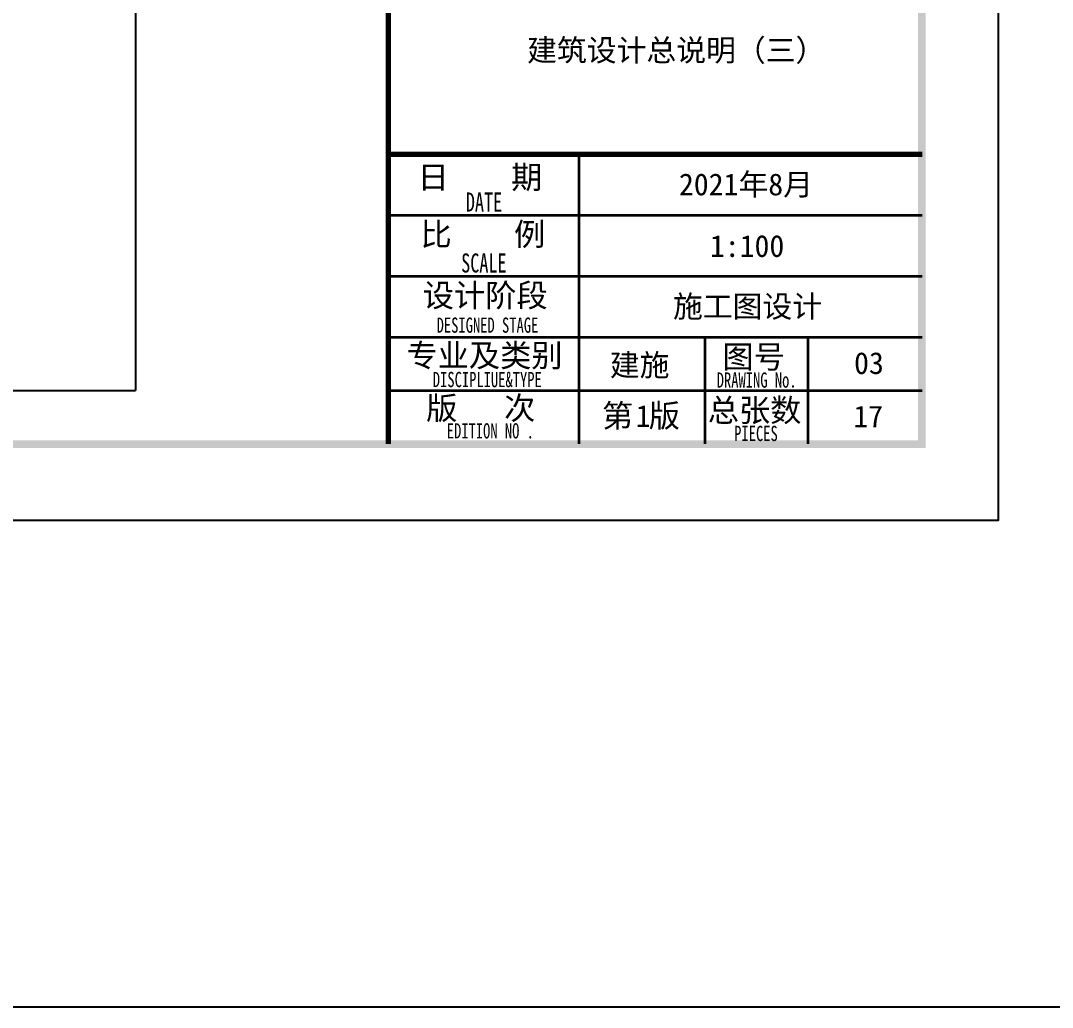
# Model space of a CAD drawing. Extents: x 1188826 to 1909461, y 608442 to 1651179.
# Drawn here: x 1350254 to 1363781, y 1307860 to 1320796 of the extents above; entities that cross this region are included whole.
import ezdxf

# ---------------------------------------------------------------- set-up
doc = ezdxf.new("R2010")
doc.units = 0
doc.header["$LTSCALE"] = 1000
doc.header["$MEASUREMENT"] = 0
for name, color, linetype in [('Defpoint', 7, 'Continuous'), ('图框', 140, 'Continuous'), ('图签文字', 147, 'Continuous')]:
    doc.layers.add(name, color=color, linetype=linetype)
doc.layers.add('DIM_MODI', color=1, linetype='Continuous', plot=False)
doc.layers.add('WALL', color=9, linetype='Continuous', lineweight=40)
doc.layers.add('图签', color=147, linetype='Continuous', lineweight=18)
doc.styles.add('宋体', font='', dxfattribs={"height": 50})
doc.styles.add('建筑图签-1', font='simhei.ttf', dxfattribs={"width": 0.7})
doc.styles.get('宋体').set_extended_font_data('SimSun')

# ---------------------------------------------------------------- blocks, each defined once
blk = doc.blocks.new('tq123')
at = {"layer": '图框'}
for points, const_width in [([(-6995, 0), (-6995, 57400)], 70), ([(-6995, 3800), (5, 3800)], 70), ([(-4495, 1400), (-4495, 3800)], 35), ([(-6995, 3000), (5, 3000)], 35), ([(-6995, 2200), (5, 2200)], 35), ([(-6995, 1400), (5, 1400)], 35), ([(-6995, 1400), (-495, 1400)], 35), ([(-4495, 0), (-4495, 1400)], 35), ([(-2845, 0), (-2845, 1400)], 35), ([(-2845, 0), (-2845, 1400)], 35), ([(-2845, 0), (-2845, 1400)], 35), ([(-1495, 0), (-1495, 1400)], 35), ([(-6995, 700), (-2845, 700)], 35), ([(-2845, 700), (5, 700)], 35)]:
    blk.add_lwpolyline(points, dxfattribs=dict(at, const_width=const_width))
at = {"layer": '图框', "style": '建筑图签-1', "width": 0.7}
for s, height, p in [('DATE', 250, (-5979, 3049)), ('SCALE', 250, (-6040, 2250)), ('DESIGNED STAGE', 200, (-6362, 1460)), ('DISCIPLIUE&TYPE', 200, (-6412, 747)), ('DRAWING No.', 200, (-2690, 740)), ('EDITION NO .', 200, (-6229, 74)), ('PIECES', 200, (-2461, 40))]:
    blk.add_text(s, height=height, dxfattribs=at).set_placement(p)
at = {"layer": '图签', "color": 2, "style": '宋体'}
for s, height, p in [('2021年8月', 286.7, (-3185, 3262)), ('施工图设计', 286.7, (-3263, 1662)), ('建施', 286.7, (-4091, 893)), ('1', 287, (-3752, 225)), ('17', 286.7, (-899, 219))]:
    blk.add_text(s, height=height, dxfattribs=at).set_placement(p)
at = {"layer": '图签文字', "color": 7, "style": '建筑图签-1'}
for s, p in [('日    期', (-6611, 3349)), ('比    例', (-6573, 2602)), ('设计阶段', (-6543, 1800)), ('专业及类别', (-6757, 1013)), ('图号', (-2614, 994)), ('版   次 ', (-6499, 323)), ('第 版', (-4194, 223)), ('总张数', (-2807, 294))]:
    blk.add_text(s, height=300, dxfattribs=at).set_placement(p)
blk = doc.blocks.new('21412412431')
at = {"layer": 'Defpoint', "color": 252}
for p in [(33412.5, 20418.4), (-1.2, 0)]:
    blk.add_line(p, (33412.5, 0), dxfattribs=at)

msp = doc.modelspace()

# ---------------------------------------------------------------- linework, layer by layer
at = {"layer": 'DIM_MODI'}
msp.add_lwpolyline([(1228013, 1538844), (1394492, 1538844), (1394492, 1307860), (1228013, 1307860)], close=True, dxfattribs=at)
at = {"layer": '图框'}
msp.add_lwpolyline([(1278970, 1373644), (1363070, 1373644), (1363070, 1314244), (1278970, 1314244)], close=True, dxfattribs=at)
msp.add_lwpolyline([(1278970, 1373644), (1363070, 1373644), (1363070, 1314244), (1278970, 1314244)], close=True, dxfattribs=at)
at = {"layer": '图框', "const_width": 100}
msp.add_lwpolyline([(1362070, 1315244), (1362070, 1372644), (1281470, 1372644), (1281470, 1315244)], close=True, dxfattribs=at)

# ---------------------------------------------------------------- block references
msp.add_blockref('tq123', (1362070, 1315244))
at = {"layer": 'WALL', "xscale": 0.8419950000000002, "yscale": 0.8419950000000002, "zscale": 0.8419950000000002}
msp.add_blockref('21412412431', (1323625, 1315946), dxfattribs=at)

# ---------------------------------------------------------------- texts
at = {"layer": '图签', "color": 2, "style": '宋体'}
for s, p in [('建筑设计总说明（三）', (1356894, 1320265)), ('1:100', (1359291, 1317698)), ('03', (1361181, 1316163))]:
    msp.add_text(s, height=286.7, dxfattribs=at).set_placement(p)

doc.saveas('drawing.dxf')
